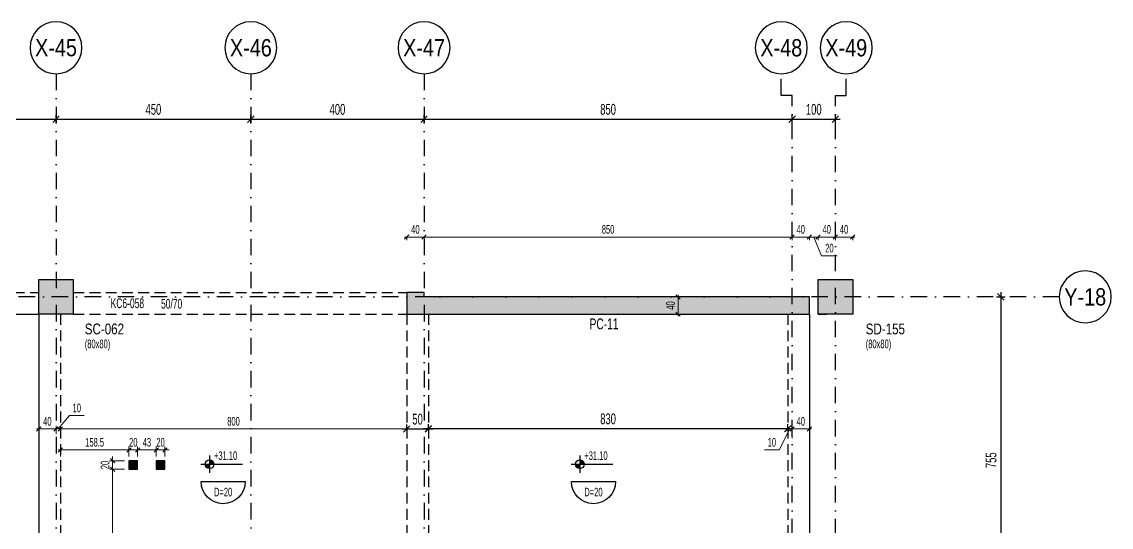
# Model space of a CAD drawing. Header units: millimetres. Extents: x -10495 to 6687, y -755 to 43288.
# Drawn here: x 4171 to 6687, y 2868 to 4036 of the extents above; entities that cross this region are included whole.
import ezdxf
from ezdxf.enums import TextEntityAlignment as Align

# ---------------------------------------------------------------- set-up
doc = ezdxf.new("R2010")
doc.units = ezdxf.units.MM
doc.header["$LTSCALE"] = 100
doc.header["$PDSIZE"] = -100
doc.linetypes.add('DASHDOT', pattern=[25.4, 12.7, -6.35, 0, -6.35])
doc.linetypes.add('HIDDEN', pattern=[0.375, 0.25, -0.125])
for name, color, linetype in [('AKS BALON_ULK', 9, 'Continuous'), ('AKS YAZI_ULK', 20, 'Continuous'), ('AKS_ULK', 8, 'DASHDOT'), ('BOSLUK SEMBOL_ULK', 118, 'Continuous'), ('KOLON-PERDE CEKIRDEK_ULK', 4, 'Continuous'), ('KOT_ULK', 7, 'Continuous'), ('OLCU DIS_ULK', 7, 'Continuous'), ('PARAPET_ULK', 248, 'Continuous'), ('TARAMA BOSLUK-TARIF SEFFAF YUZEYLER_ULK', 159, 'Continuous'), ('TARAMA SOLID_ULK', 251, 'Continuous')]:
    doc.layers.add(name, color=color, linetype=linetype)
for name, color, linetype, lineweight in [('DOSEME ISMI_ULK', 244, 'Continuous', 25), ('KIRIS BOYUT_ULK', 232, 'Continuous', 13), ('KIRIS CIZGI DUZ_ULK', 41, 'Continuous', 25), ('KIRIS CIZGI KESIK_ULK', 41, 'HIDDEN', 25), ('KIRIS ISIM_ULK', 221, 'Continuous', 13), ('KOLON BOYUT_ULK', 255, 'Continuous', 13), ('KOLON ISIM_ULK', 91, 'Continuous', 13), ('OLCU IC_ULK', 146, 'Continuous', 18), ('PERDE ISIM_ULK', 153, 'Continuous', 13), ('REV-4_ULK', 52, 'Continuous', 25)]:
    doc.layers.add(name, color=color, linetype=linetype, lineweight=lineweight)
doc.styles.add('ULK-SIMPLXTW.shx', font='ARIALN.TTF')
doc.styles.add('ulkr-simplxtw.shx', font='ulkr-simplxtw.shx', dxfattribs={"width": 0.65})
doc.dimstyles.new('1-100-DIS_ULK', dxfattribs={"dimscale": 100, "dimtxt": 0.25, "dimasz": 0.15, "dimexe": 0.1, "dimexo": 0.1, "dimgap": 0.1, "dimtad": 1, "dimdec": 0, "dimzin": 9, "dimdsep": 46, "dimtxsty": 'ulkr-simplxtw.shx', "dimblk": 'OBLIQUE', "dimcen": 0.1, "dimdle": 0.11, "dimclrd": 256, "dimclre": 256, "dimclrt": 3, "dimadec": 0, "dimazin": 0, "dimtfac": 1, "dimtdec": 0, "dimtix": 1, "dimtmove": 1, "dimatfit": 3, "dimldrblk": 'OBLIQUE', "dimfxl": 1, "dimtolj": 1, "dimtzin": 12, "dimarcsym": 0})
doc.dimstyles.new('1-100-IC_ULK', dxfattribs={"dimscale": 10, "dimtxt": 2, "dimasz": 1, "dimexe": 0.75, "dimexo": 1, "dimgap": 0.75, "dimtad": 1, "dimdec": 1, "dimzin": 9, "dimdsep": 46, "dimtxsty": 'ulkr-simplxtw.shx', "dimblk": 'OBLIQUE', "dimcen": 0.1, "dimdle": 0.5, "dimclrd": 146, "dimclre": 146, "dimclrt": 2, "dimadec": 0, "dimazin": 2, "dimtfac": 1, "dimtdec": 1, "dimtix": 1, "dimtmove": 2, "dimatfit": 3, "dimldrblk": 'OBLIQUE', "dimfxl": 1, "dimtolj": 1, "dimtzin": 0, "dimlwd": -1, "dimlwe": -1, "dimarcsym": 0})

# ---------------------------------------------------------------- blocks, each defined once
blk = doc.blocks.new('AKS SEMBOL_ULK')
at = {"layer": 'AKS BALON_ULK', "linetype": 'ByBlock'}
blk.add_circle((0, -41.2), 60, dxfattribs=at)
at = {"layer": 'AKS YAZI_ULK', "style": 'ULK-SIMPLXTW.shx'}
blk.add_attdef('1', text='', height=40, dxfattribs=at).set_placement((0, -41.2), align=Align.MIDDLE)
blk = doc.blocks.new('_Oblique')
at = {"color": 0, "linetype": 'ByBlock', "lineweight": -2}
blk.add_line((-0.5, -0.5), (0.5, 0.5), dxfattribs=at)
blk = doc.blocks.new('*D1696')
at = {"layer": 'Defpoints', "color": 0, "transparency": 16777216}
for p in [(6412, 3400), (6412, 2645), (6432, 2645)]:
    blk.add_point(p, dxfattribs=at)
at = {"layer": 'OLCU DIS_ULK', "lineweight": -2, "transparency": 16777216}
for p, q in [((6422, 3400), (6442, 3400)), ((6432, 3411), (6432, 2634)), ((6422, 2645), (6442, 2645))]:
    blk.add_line(p, q, dxfattribs=at)
at = {"layer": 'OLCU DIS_ULK', "lineweight": -2, "transparency": 16777216, "xscale": 15, "yscale": 15, "zscale": 15}
for p, rotation in [((6432, 3400), 90), ((6432, 2645), 270)]:
    blk.add_blockref('_Oblique', p, dxfattribs=dict(at, rotation=rotation))
at = {"layer": 'OLCU DIS_ULK', "color": 3, "transparency": 16777216, "insert": (6409.5, 3022.5), "char_height": 25, "attachment_point": 5, "rotation": 90, "style": 'ulkr-simplxtw.shx'}
blk.add_mtext('\\A1;755', dxfattribs=at)
blk = doc.blocks.new('*D1707')
at = {"layer": 'Defpoints', "color": 0, "transparency": 16777216}
for p in [(4250, 3810.6), (3400, 3790.6), (4250, 3790.6)]:
    blk.add_point(p, dxfattribs=at)
at = {"layer": 'OLCU DIS_ULK', "lineweight": -2, "transparency": 16777216}
for p, q in [((3389, 3810.6), (4261, 3810.6)), ((3400, 3800.6), (3400, 3820.6)), ((4250, 3800.6), (4250, 3820.6))]:
    blk.add_line(p, q, dxfattribs=at)
at = {"layer": 'OLCU DIS_ULK', "lineweight": -2, "transparency": 16777216, "xscale": 15, "yscale": 15, "zscale": 15, "rotation": 180}
blk.add_blockref('_Oblique', (3400, 3810.6), dxfattribs=at)
at = {"layer": 'OLCU DIS_ULK', "lineweight": -2, "transparency": 16777216, "xscale": 15, "yscale": 15, "zscale": 15}
blk.add_blockref('_Oblique', (4250, 3810.6), dxfattribs=at)
at = {"layer": 'OLCU DIS_ULK', "color": 3, "transparency": 16777216, "insert": (3825, 3833.1), "char_height": 25, "attachment_point": 5, "style": 'ulkr-simplxtw.shx'}
blk.add_mtext('\\A1;850', dxfattribs=at)
blk = doc.blocks.new('*D1708')
at = {"layer": 'Defpoints', "color": 0, "transparency": 16777216}
for p in [(4700, 3810.6), (4250, 3790.6), (4700, 3790.6)]:
    blk.add_point(p, dxfattribs=at)
at = {"layer": 'OLCU DIS_ULK', "lineweight": -2, "transparency": 16777216}
for p, q in [((4239, 3810.6), (4711, 3810.6)), ((4250, 3800.6), (4250, 3820.6)), ((4700, 3800.6), (4700, 3820.6))]:
    blk.add_line(p, q, dxfattribs=at)
at = {"layer": 'OLCU DIS_ULK', "lineweight": -2, "transparency": 16777216, "xscale": 15, "yscale": 15, "zscale": 15, "rotation": 180}
blk.add_blockref('_Oblique', (4250, 3810.6), dxfattribs=at)
at = {"layer": 'OLCU DIS_ULK', "lineweight": -2, "transparency": 16777216, "xscale": 15, "yscale": 15, "zscale": 15}
blk.add_blockref('_Oblique', (4700, 3810.6), dxfattribs=at)
at = {"layer": 'OLCU DIS_ULK', "color": 3, "transparency": 16777216, "insert": (4475, 3833.1), "char_height": 25, "attachment_point": 5, "style": 'ulkr-simplxtw.shx'}
blk.add_mtext('\\A1;450', dxfattribs=at)
blk = doc.blocks.new('*D1709')
at = {"layer": 'Defpoints', "color": 0, "transparency": 16777216}
for p in [(5100, 3810.6), (4700, 3790.6), (5100, 3790.6)]:
    blk.add_point(p, dxfattribs=at)
at = {"layer": 'OLCU DIS_ULK', "lineweight": -2, "transparency": 16777216}
for p, q in [((4689, 3810.6), (5111, 3810.6)), ((4700, 3800.6), (4700, 3820.6)), ((5100, 3800.6), (5100, 3820.6))]:
    blk.add_line(p, q, dxfattribs=at)
at = {"layer": 'OLCU DIS_ULK', "lineweight": -2, "transparency": 16777216, "xscale": 15, "yscale": 15, "zscale": 15, "rotation": 180}
blk.add_blockref('_Oblique', (4700, 3810.6), dxfattribs=at)
at = {"layer": 'OLCU DIS_ULK', "lineweight": -2, "transparency": 16777216, "xscale": 15, "yscale": 15, "zscale": 15}
blk.add_blockref('_Oblique', (5100, 3810.6), dxfattribs=at)
at = {"layer": 'OLCU DIS_ULK', "color": 3, "transparency": 16777216, "insert": (4900, 3833.1), "char_height": 25, "attachment_point": 5, "style": 'ulkr-simplxtw.shx'}
blk.add_mtext('\\A1;400', dxfattribs=at)
blk = doc.blocks.new('*D1710')
at = {"layer": 'Defpoints', "color": 0, "transparency": 16777216}
for p in [(5950, 3810.6), (5100, 3790.6), (5950, 3790.6)]:
    blk.add_point(p, dxfattribs=at)
at = {"layer": 'OLCU DIS_ULK', "lineweight": -2, "transparency": 16777216}
for p, q in [((5089, 3810.6), (5961, 3810.6)), ((5100, 3800.6), (5100, 3820.6)), ((5950, 3800.6), (5950, 3820.6))]:
    blk.add_line(p, q, dxfattribs=at)
at = {"layer": 'OLCU DIS_ULK', "lineweight": -2, "transparency": 16777216, "xscale": 15, "yscale": 15, "zscale": 15, "rotation": 180}
blk.add_blockref('_Oblique', (5100, 3810.6), dxfattribs=at)
at = {"layer": 'OLCU DIS_ULK', "lineweight": -2, "transparency": 16777216, "xscale": 15, "yscale": 15, "zscale": 15}
blk.add_blockref('_Oblique', (5950, 3810.6), dxfattribs=at)
at = {"layer": 'OLCU DIS_ULK', "color": 3, "transparency": 16777216, "insert": (5525, 3833.1), "char_height": 25, "attachment_point": 5, "style": 'ulkr-simplxtw.shx'}
blk.add_mtext('\\A1;850', dxfattribs=at)
blk = doc.blocks.new('*D1711')
at = {"layer": 'Defpoints', "color": 0, "transparency": 16777216}
for p in [(6050, 3810.6), (5950, 3790.6), (6050, 3790.6)]:
    blk.add_point(p, dxfattribs=at)
at = {"layer": 'OLCU DIS_ULK', "lineweight": -2, "transparency": 16777216}
for p, q in [((5939, 3810.6), (6061, 3810.6)), ((5950, 3800.6), (5950, 3820.6)), ((6050, 3800.6), (6050, 3820.6))]:
    blk.add_line(p, q, dxfattribs=at)
at = {"layer": 'OLCU DIS_ULK', "lineweight": -2, "transparency": 16777216, "xscale": 15, "yscale": 15, "zscale": 15, "rotation": 180}
blk.add_blockref('_Oblique', (5950, 3810.6), dxfattribs=at)
at = {"layer": 'OLCU DIS_ULK', "lineweight": -2, "transparency": 16777216, "xscale": 15, "yscale": 15, "zscale": 15}
blk.add_blockref('_Oblique', (6050, 3810.6), dxfattribs=at)
at = {"layer": 'OLCU DIS_ULK', "color": 3, "transparency": 16777216, "insert": (6000, 3833.1), "char_height": 25, "attachment_point": 5, "style": 'ulkr-simplxtw.shx'}
blk.add_mtext('\\A1;100', dxfattribs=at)
blk = doc.blocks.new('*U17')
at = {"layer": 'KOT_ULK'}
h = blk.add_hatch(color=251, dxfattribs=at)
h.dxf.hatch_style = 1
h.paths.add_polyline_path([(0, 0), (-10, 0, 0.414214), (0, -10)])
h = blk.add_hatch(color=251, dxfattribs=at)
h.dxf.hatch_style = 1
h.paths.add_polyline_path([(10, 0, 0.414214), (0, 10), (0, 0)])
at = {"layer": 'KOT_ULK', "color": 12}
for p, q in [((-20, 0), (75.6, 0)), ((0, 20), (0, -20))]:
    blk.add_line(p, q, dxfattribs=at)
blk.add_circle((0, 0), 10, dxfattribs=at)
at = {"layer": 'KOT_ULK', "style": 'ulkr-simplxtw.shx', "width": 0.6}
for tag, p in [('6', (10, 145)), ('5', (10, 118)), ('4', (10, 91)), ('3', (10, 64)), ('2', (10, 37)), ('1', (10, 10))]:
    blk.add_attdef(tag, p, '', height=20, dxfattribs=at)
at = {"layer": 'KOT_ULK', "color": 242, "style": 'ulkr-simplxtw.shx', "width": 0.65}
blk.add_attdef('NOT', text='', height=20, dxfattribs=at).set_placement((14.8, -10), align=Align.TOP_LEFT)
blk = doc.blocks.new('Döşeme kalınğı_ULK')
at = {"layer": 'DOSEME ISMI_ULK', "color": 12}
blk.add_lwpolyline([(51, 0, -1), (-51, 0)], format="xyb", close=True, dxfattribs=at)
at = {"layer": 'DOSEME ISMI_ULK', "style": 'ulkr-simplxtw.shx', "width": 0.6}
blk.add_attdef('1', text='', height=20, dxfattribs=at).set_placement((0, -14.2), align=Align.TOP_CENTER)
blk = doc.blocks.new('*U26')
at = {"layer": 'KOLON BOYUT_ULK', "style": 'ulkr-simplxtw.shx', "width": 0.65}
blk.add_attdef('2', text='', height=20, dxfattribs=at).set_placement((0, -37), align=Align.TOP_LEFT)
at = {"layer": 'KOLON ISIM_ULK', "style": 'ulkr-simplxtw.shx', "width": 0.8}
blk.add_attdef('1', text='', height=25, dxfattribs=at).set_placement((0, 0), align=Align.TOP_LEFT)
blk = doc.blocks.new('*D1471')
at = {"layer": 'Defpoints', "color": 0, "transparency": 16777216}
for p in [(5060, 3563.3), (5100, 3563.3), (5100, 3538.3)]:
    blk.add_point(p, dxfattribs=at)
at = {"layer": 'OLCU IC_ULK', "color": 146, "transparency": 16777216}
blk.add_line((5055, 3538.3), (5105, 3538.3), dxfattribs=at)
at = {"layer": 'OLCU IC_ULK', "color": 146, "linetype": 'Continuous', "transparency": 16777216}
for p, q in [((5060, 3538.3), (5060, 3530.8)), ((5100, 3538.3), (5100, 3530.8))]:
    blk.add_line(p, q, dxfattribs=at)
at = {"layer": 'OLCU IC_ULK', "color": 146, "transparency": 16777216, "xscale": 10, "yscale": 10, "zscale": 10, "rotation": 180}
blk.add_blockref('_Oblique', (5060, 3538.3), dxfattribs=at)
at = {"layer": 'OLCU IC_ULK', "color": 146, "transparency": 16777216, "xscale": 10, "yscale": 10, "zscale": 10}
blk.add_blockref('_Oblique', (5100, 3538.3), dxfattribs=at)
at = {"layer": 'OLCU IC_ULK', "color": 2, "transparency": 16777216, "insert": (5080, 3555.8), "char_height": 20, "attachment_point": 5, "style": 'ulkr-simplxtw.shx'}
blk.add_mtext('\\A1;40', dxfattribs=at)
blk = doc.blocks.new('*D1472')
at = {"layer": 'Defpoints', "color": 0, "transparency": 16777216}
for p in [(5100, 3563.3), (5950, 3563.3), (5950, 3538.3)]:
    blk.add_point(p, dxfattribs=at)
at = {"layer": 'OLCU IC_ULK', "color": 146, "transparency": 16777216}
blk.add_line((5095, 3538.3), (5955, 3538.3), dxfattribs=at)
at = {"layer": 'OLCU IC_ULK', "color": 146, "linetype": 'Continuous', "transparency": 16777216}
for p, q in [((5100, 3538.3), (5100, 3530.8)), ((5950, 3538.3), (5950, 3530.8))]:
    blk.add_line(p, q, dxfattribs=at)
at = {"layer": 'OLCU IC_ULK', "color": 146, "transparency": 16777216, "xscale": 10, "yscale": 10, "zscale": 10, "rotation": 180}
blk.add_blockref('_Oblique', (5100, 3538.3), dxfattribs=at)
at = {"layer": 'OLCU IC_ULK', "color": 146, "transparency": 16777216, "xscale": 10, "yscale": 10, "zscale": 10}
blk.add_blockref('_Oblique', (5950, 3538.3), dxfattribs=at)
at = {"layer": 'OLCU IC_ULK', "color": 2, "transparency": 16777216, "insert": (5525, 3555.8), "char_height": 20, "attachment_point": 5, "style": 'ulkr-simplxtw.shx'}
blk.add_mtext('\\A1;850', dxfattribs=at)
blk = doc.blocks.new('*D1473')
at = {"layer": 'Defpoints', "color": 0, "transparency": 16777216}
for p in [(5950, 3563.3), (5990, 3560), (5990, 3538.3)]:
    blk.add_point(p, dxfattribs=at)
at = {"layer": 'OLCU IC_ULK', "color": 146, "transparency": 16777216}
blk.add_line((5945, 3538.3), (5995, 3538.3), dxfattribs=at)
at = {"layer": 'OLCU IC_ULK', "color": 146, "linetype": 'Continuous', "transparency": 16777216}
for p, q in [((5950, 3538.3), (5950, 3530.8)), ((5990, 3538.3), (5990, 3530.8))]:
    blk.add_line(p, q, dxfattribs=at)
at = {"layer": 'OLCU IC_ULK', "color": 146, "transparency": 16777216, "xscale": 10, "yscale": 10, "zscale": 10, "rotation": 180}
blk.add_blockref('_Oblique', (5950, 3538.3), dxfattribs=at)
at = {"layer": 'OLCU IC_ULK', "color": 146, "transparency": 16777216, "xscale": 10, "yscale": 10, "zscale": 10}
blk.add_blockref('_Oblique', (5990, 3538.3), dxfattribs=at)
at = {"layer": 'OLCU IC_ULK', "color": 2, "transparency": 16777216, "insert": (5970, 3555.8), "char_height": 20, "attachment_point": 5, "style": 'ulkr-simplxtw.shx'}
blk.add_mtext('\\A1;40', dxfattribs=at)
blk = doc.blocks.new('*D1474')
at = {"layer": 'Defpoints', "color": 0, "transparency": 16777216}
for p in [(5990, 3560), (6010, 3563.3), (6010, 3538.3)]:
    blk.add_point(p, dxfattribs=at)
at = {"layer": 'OLCU IC_ULK', "color": 146, "transparency": 16777216}
for p, q in [((5985, 3538.3), (6015, 3538.3)), ((6000, 3538.3), (6018.2, 3494.9)), ((6018.2, 3494.9), (6054.3, 3494.9))]:
    blk.add_line(p, q, dxfattribs=at)
at = {"layer": 'OLCU IC_ULK', "color": 146, "linetype": 'Continuous', "transparency": 16777216}
for p, q in [((5990, 3538.3), (5990, 3530.8)), ((6010, 3538.3), (6010, 3530.8))]:
    blk.add_line(p, q, dxfattribs=at)
at = {"layer": 'OLCU IC_ULK', "color": 146, "transparency": 16777216, "xscale": 10, "yscale": 10, "zscale": 10, "rotation": 180}
blk.add_blockref('_Oblique', (5990, 3538.3), dxfattribs=at)
at = {"layer": 'OLCU IC_ULK', "color": 146, "transparency": 16777216, "xscale": 10, "yscale": 10, "zscale": 10}
blk.add_blockref('_Oblique', (6010, 3538.3), dxfattribs=at)
at = {"layer": 'OLCU IC_ULK', "color": 2, "transparency": 16777216, "insert": (6036.2, 3512.4), "char_height": 20, "attachment_point": 5, "style": 'ulkr-simplxtw.shx'}
blk.add_mtext('\\A1;20', dxfattribs=at)
blk = doc.blocks.new('*D1475')
at = {"layer": 'Defpoints', "color": 0, "transparency": 16777216}
for p in [(6010, 3563.3), (6050, 3563.3), (6050, 3538.3)]:
    blk.add_point(p, dxfattribs=at)
at = {"layer": 'OLCU IC_ULK', "color": 146, "transparency": 16777216}
blk.add_line((6005, 3538.3), (6055, 3538.3), dxfattribs=at)
at = {"layer": 'OLCU IC_ULK', "color": 146, "linetype": 'Continuous', "transparency": 16777216}
for p, q in [((6010, 3538.3), (6010, 3530.8)), ((6050, 3538.3), (6050, 3530.8))]:
    blk.add_line(p, q, dxfattribs=at)
at = {"layer": 'OLCU IC_ULK', "color": 146, "transparency": 16777216, "xscale": 10, "yscale": 10, "zscale": 10, "rotation": 180}
blk.add_blockref('_Oblique', (6010, 3538.3), dxfattribs=at)
at = {"layer": 'OLCU IC_ULK', "color": 146, "transparency": 16777216, "xscale": 10, "yscale": 10, "zscale": 10}
blk.add_blockref('_Oblique', (6050, 3538.3), dxfattribs=at)
at = {"layer": 'OLCU IC_ULK', "color": 2, "transparency": 16777216, "insert": (6030, 3555.8), "char_height": 20, "attachment_point": 5, "style": 'ulkr-simplxtw.shx'}
blk.add_mtext('\\A1;40', dxfattribs=at)
blk = doc.blocks.new('*D1476')
at = {"layer": 'Defpoints', "color": 0, "transparency": 16777216}
for p in [(6050, 3563.3), (6090, 3563.3), (6090, 3538.3)]:
    blk.add_point(p, dxfattribs=at)
at = {"layer": 'OLCU IC_ULK', "color": 146, "transparency": 16777216}
blk.add_line((6045, 3538.3), (6095, 3538.3), dxfattribs=at)
at = {"layer": 'OLCU IC_ULK', "color": 146, "linetype": 'Continuous', "transparency": 16777216}
for p, q in [((6050, 3538.3), (6050, 3530.8)), ((6090, 3538.3), (6090, 3530.8))]:
    blk.add_line(p, q, dxfattribs=at)
at = {"layer": 'OLCU IC_ULK', "color": 146, "transparency": 16777216, "xscale": 10, "yscale": 10, "zscale": 10, "rotation": 180}
blk.add_blockref('_Oblique', (6050, 3538.3), dxfattribs=at)
at = {"layer": 'OLCU IC_ULK', "color": 146, "transparency": 16777216, "xscale": 10, "yscale": 10, "zscale": 10}
blk.add_blockref('_Oblique', (6090, 3538.3), dxfattribs=at)
at = {"layer": 'OLCU IC_ULK', "color": 2, "transparency": 16777216, "insert": (6070, 3555.8), "char_height": 20, "attachment_point": 5, "style": 'ulkr-simplxtw.shx'}
blk.add_mtext('\\A1;40', dxfattribs=at)
blk = doc.blocks.new('*D1490')
at = {"layer": 'Defpoints', "color": 0, "transparency": 16777216}
for p in [(5661.8, 3400), (5686.8, 3400), (5661.8, 3360)]:
    blk.add_point(p, dxfattribs=at)
at = {"layer": 'OLCU IC_ULK', "color": 146, "transparency": 16777216}
blk.add_line((5686.8, 3355), (5686.8, 3405), dxfattribs=at)
at = {"layer": 'OLCU IC_ULK', "color": 146, "linetype": 'Continuous', "transparency": 16777216}
for p, q in [((5686.8, 3400), (5694.3, 3400)), ((5686.8, 3360), (5694.3, 3360))]:
    blk.add_line(p, q, dxfattribs=at)
at = {"layer": 'OLCU IC_ULK', "color": 146, "transparency": 16777216, "xscale": 10, "yscale": 10, "zscale": 10}
for p, rotation in [((5686.8, 3400), 90), ((5686.8, 3360), 270)]:
    blk.add_blockref('_Oblique', p, dxfattribs=dict(at, rotation=rotation))
at = {"layer": 'OLCU IC_ULK', "color": 2, "transparency": 16777216, "insert": (5669.3, 3380), "char_height": 20, "attachment_point": 5, "rotation": 90, "style": 'ulkr-simplxtw.shx'}
blk.add_mtext('\\A1;40', dxfattribs=at)
blk = doc.blocks.new('*D1572')
at = {"layer": 'Defpoints', "color": 0, "transparency": 16777216}
for p in [(5950, 3094.8), (5940, 3063.5), (5950, 3063.5)]:
    blk.add_point(p, dxfattribs=at)
at = {"layer": 'OLCU IC_ULK', "color": 146, "transparency": 16777216}
for p, q in [((5945, 3094.8), (5920, 3046.2)), ((5940, 3094.8), (5930, 3094.8)), ((5940, 3094.8), (5950, 3094.8)), ((5940, 3094.8), (5950, 3094.8)), ((5950, 3094.8), (5960, 3094.8)), ((5920, 3046.2), (5886.4, 3046.2))]:
    blk.add_line(p, q, dxfattribs=at)
at = {"layer": 'OLCU IC_ULK', "color": 146, "linetype": 'Continuous', "transparency": 16777216}
for p, q in [((5940, 3073.5), (5940, 3102.3)), ((5950, 3073.5), (5950, 3102.3))]:
    blk.add_line(p, q, dxfattribs=at)
at = {"layer": 'OLCU IC_ULK', "color": 146, "transparency": 16777216, "xscale": 10, "yscale": 10, "zscale": 10}
blk.add_blockref('_Oblique', (5940, 3094.8), dxfattribs=at)
at = {"layer": 'OLCU IC_ULK', "color": 146, "transparency": 16777216, "xscale": 10, "yscale": 10, "zscale": 10, "rotation": 180}
blk.add_blockref('_Oblique', (5950, 3094.8), dxfattribs=at)
at = {"layer": 'OLCU IC_ULK', "color": 2, "transparency": 16777216, "insert": (5903.2, 3063.7), "char_height": 20, "attachment_point": 5, "style": 'ulkr-simplxtw.shx'}
blk.add_mtext('\\A1;10', dxfattribs=at)
blk = doc.blocks.new('*D1632')
at = {"layer": 'Defpoints', "color": 0, "transparency": 16777216}
for p in [(4210, 3094.8), (4210, 3073.5), (4250, 3073.5)]:
    blk.add_point(p, dxfattribs=at)
at = {"layer": 'OLCU IC_ULK', "color": 146, "transparency": 16777216}
blk.add_line((4255, 3094.8), (4205, 3094.8), dxfattribs=at)
at = {"layer": 'OLCU IC_ULK', "color": 146, "linetype": 'Continuous', "transparency": 16777216}
for p, q in [((4210, 3083.5), (4210, 3102.3)), ((4250, 3083.5), (4250, 3102.3))]:
    blk.add_line(p, q, dxfattribs=at)
at = {"layer": 'OLCU IC_ULK', "color": 146, "transparency": 16777216, "xscale": 10, "yscale": 10, "zscale": 10, "rotation": 180}
blk.add_blockref('_Oblique', (4210, 3094.8), dxfattribs=at)
at = {"layer": 'OLCU IC_ULK', "color": 146, "transparency": 16777216, "xscale": 10, "yscale": 10, "zscale": 10}
blk.add_blockref('_Oblique', (4250, 3094.8), dxfattribs=at)
at = {"layer": 'OLCU IC_ULK', "color": 2, "transparency": 16777216, "insert": (4230, 3112.3), "char_height": 20, "attachment_point": 5, "style": 'ulkr-simplxtw.shx'}
blk.add_mtext('\\A1;40', dxfattribs=at)
blk = doc.blocks.new('*D1633')
at = {"layer": 'Defpoints', "color": 0, "transparency": 16777216}
for p in [(4260, 3094.8), (4250, 3073.5), (4260, 3073.5)]:
    blk.add_point(p, dxfattribs=at)
at = {"layer": 'OLCU IC_ULK', "color": 146, "transparency": 16777216}
for p, q in [((4255, 3094.8), (4281.2, 3125.7)), ((4281.2, 3125.7), (4314.8, 3125.7)), ((4250, 3094.8), (4240, 3094.8)), ((4250, 3094.8), (4260, 3094.8)), ((4250, 3094.8), (4260, 3094.8)), ((4260, 3094.8), (4270, 3094.8))]:
    blk.add_line(p, q, dxfattribs=at)
at = {"layer": 'OLCU IC_ULK', "color": 146, "linetype": 'Continuous', "transparency": 16777216}
for p, q in [((4250, 3083.5), (4250, 3102.3)), ((4260, 3083.5), (4260, 3102.3))]:
    blk.add_line(p, q, dxfattribs=at)
at = {"layer": 'OLCU IC_ULK', "color": 146, "transparency": 16777216, "xscale": 10, "yscale": 10, "zscale": 10}
blk.add_blockref('_Oblique', (4250, 3094.8), dxfattribs=at)
at = {"layer": 'OLCU IC_ULK', "color": 146, "transparency": 16777216, "xscale": 10, "yscale": 10, "zscale": 10, "rotation": 180}
blk.add_blockref('_Oblique', (4260, 3094.8), dxfattribs=at)
at = {"layer": 'OLCU IC_ULK', "color": 2, "transparency": 16777216, "insert": (4298, 3143.2), "char_height": 20, "attachment_point": 5, "style": 'ulkr-simplxtw.shx'}
blk.add_mtext('\\A1;10', dxfattribs=at)
blk = doc.blocks.new('*D1634')
at = {"layer": 'Defpoints', "color": 0, "transparency": 16777216}
for p in [(5060, 3094.8), (4260, 3073.5), (5060, 3073.5)]:
    blk.add_point(p, dxfattribs=at)
at = {"layer": 'OLCU IC_ULK', "color": 146, "transparency": 16777216}
blk.add_line((4255, 3094.8), (5065, 3094.8), dxfattribs=at)
at = {"layer": 'OLCU IC_ULK', "color": 146, "linetype": 'Continuous', "transparency": 16777216}
for p, q in [((4260, 3083.5), (4260, 3102.3)), ((5060, 3083.5), (5060, 3102.3))]:
    blk.add_line(p, q, dxfattribs=at)
at = {"layer": 'OLCU IC_ULK', "color": 146, "transparency": 16777216, "xscale": 10, "yscale": 10, "zscale": 10, "rotation": 180}
blk.add_blockref('_Oblique', (4260, 3094.8), dxfattribs=at)
at = {"layer": 'OLCU IC_ULK', "color": 146, "transparency": 16777216, "xscale": 10, "yscale": 10, "zscale": 10}
blk.add_blockref('_Oblique', (5060, 3094.8), dxfattribs=at)
at = {"layer": 'OLCU IC_ULK', "color": 2, "transparency": 16777216, "insert": (4660, 3112.3), "char_height": 20, "attachment_point": 5, "style": 'ulkr-simplxtw.shx'}
blk.add_mtext('\\A1;800', dxfattribs=at)
blk = doc.blocks.new('*D1635')
at = {"layer": 'Defpoints', "color": 0, "transparency": 16777216}
for p in [(5990, 3094.8), (5950, 3066.9), (5990, 3066.9)]:
    blk.add_point(p, dxfattribs=at)
at = {"layer": 'OLCU IC_ULK', "color": 146, "transparency": 16777216}
blk.add_line((5945, 3094.8), (5995, 3094.8), dxfattribs=at)
at = {"layer": 'OLCU IC_ULK', "color": 146, "linetype": 'Continuous', "transparency": 16777216}
for p, q in [((5950, 3076.9), (5950, 3102.3)), ((5990, 3076.9), (5990, 3102.3))]:
    blk.add_line(p, q, dxfattribs=at)
at = {"layer": 'OLCU IC_ULK', "color": 146, "transparency": 16777216, "xscale": 10, "yscale": 10, "zscale": 10, "rotation": 180}
blk.add_blockref('_Oblique', (5950, 3094.8), dxfattribs=at)
at = {"layer": 'OLCU IC_ULK', "color": 146, "transparency": 16777216, "xscale": 10, "yscale": 10, "zscale": 10}
blk.add_blockref('_Oblique', (5990, 3094.8), dxfattribs=at)
at = {"layer": 'OLCU IC_ULK', "color": 2, "transparency": 16777216, "insert": (5970, 3112.3), "char_height": 20, "attachment_point": 5, "style": 'ulkr-simplxtw.shx'}
blk.add_mtext('\\A1;40', dxfattribs=at)
blk = doc.blocks.new('*D1614')
at = {"layer": 'Defpoints', "color": 0, "transparency": 16777216}
for p in [(4481.5, 3046.4), (4481.5, 3021.5), (4501.5, 3021.5)]:
    blk.add_point(p, dxfattribs=at)
at = {"layer": 'OLCU IC_ULK', "color": 146, "transparency": 16777216}
for p, q in [((4481.5, 3046.4), (4471.5, 3046.4)), ((4501.5, 3046.4), (4481.5, 3046.4)), ((4501.5, 3046.4), (4511.5, 3046.4))]:
    blk.add_line(p, q, dxfattribs=at)
at = {"layer": 'OLCU IC_ULK', "color": 146, "linetype": 'Continuous', "transparency": 16777216}
for p, q in [((4481.5, 3031.5), (4481.5, 3053.9)), ((4501.5, 3031.5), (4501.5, 3053.9))]:
    blk.add_line(p, q, dxfattribs=at)
at = {"layer": 'OLCU IC_ULK', "color": 146, "transparency": 16777216, "xscale": 10, "yscale": 10, "zscale": 10}
blk.add_blockref('_Oblique', (4481.5, 3046.4), dxfattribs=at)
at = {"layer": 'OLCU IC_ULK', "color": 146, "transparency": 16777216, "xscale": 10, "yscale": 10, "zscale": 10, "rotation": 180}
blk.add_blockref('_Oblique', (4501.5, 3046.4), dxfattribs=at)
at = {"layer": 'OLCU IC_ULK', "color": 2, "transparency": 16777216, "insert": (4491.5, 3063.9), "char_height": 20, "attachment_point": 5, "style": 'ulkr-simplxtw.shx'}
blk.add_mtext('\\A1;20', dxfattribs=at)
blk = doc.blocks.new('*D1615')
at = {"layer": 'Defpoints', "color": 0, "transparency": 16777216}
for p in [(4438.5, 3046.4), (4438.5, 3021.5), (4481.5, 3021.5)]:
    blk.add_point(p, dxfattribs=at)
at = {"layer": 'OLCU IC_ULK', "color": 146, "transparency": 16777216}
blk.add_line((4486.5, 3046.4), (4433.5, 3046.4), dxfattribs=at)
at = {"layer": 'OLCU IC_ULK', "color": 146, "linetype": 'Continuous', "transparency": 16777216}
for p, q in [((4438.5, 3031.5), (4438.5, 3053.9)), ((4481.5, 3031.5), (4481.5, 3053.9))]:
    blk.add_line(p, q, dxfattribs=at)
at = {"layer": 'OLCU IC_ULK', "color": 146, "transparency": 16777216, "xscale": 10, "yscale": 10, "zscale": 10, "rotation": 180}
blk.add_blockref('_Oblique', (4438.5, 3046.4), dxfattribs=at)
at = {"layer": 'OLCU IC_ULK', "color": 146, "transparency": 16777216, "xscale": 10, "yscale": 10, "zscale": 10}
blk.add_blockref('_Oblique', (4481.5, 3046.4), dxfattribs=at)
at = {"layer": 'OLCU IC_ULK', "color": 2, "transparency": 16777216, "insert": (4460, 3063.9), "char_height": 20, "attachment_point": 5, "style": 'ulkr-simplxtw.shx'}
blk.add_mtext('\\A1;43', dxfattribs=at)
blk = doc.blocks.new('*D1616')
at = {"layer": 'Defpoints', "color": 0, "transparency": 16777216}
for p in [(4438.5, 3046.4), (4418.5, 3021.5), (4438.5, 3021.5)]:
    blk.add_point(p, dxfattribs=at)
at = {"layer": 'OLCU IC_ULK', "color": 146, "transparency": 16777216}
for p, q in [((4418.5, 3046.4), (4408.5, 3046.4)), ((4418.5, 3046.4), (4438.5, 3046.4)), ((4438.5, 3046.4), (4448.5, 3046.4))]:
    blk.add_line(p, q, dxfattribs=at)
at = {"layer": 'OLCU IC_ULK', "color": 146, "linetype": 'Continuous', "transparency": 16777216}
for p, q in [((4418.5, 3031.5), (4418.5, 3053.9)), ((4438.5, 3031.5), (4438.5, 3053.9))]:
    blk.add_line(p, q, dxfattribs=at)
at = {"layer": 'OLCU IC_ULK', "color": 146, "transparency": 16777216, "xscale": 10, "yscale": 10, "zscale": 10}
blk.add_blockref('_Oblique', (4418.5, 3046.4), dxfattribs=at)
at = {"layer": 'OLCU IC_ULK', "color": 146, "transparency": 16777216, "xscale": 10, "yscale": 10, "zscale": 10, "rotation": 180}
blk.add_blockref('_Oblique', (4438.5, 3046.4), dxfattribs=at)
at = {"layer": 'OLCU IC_ULK', "color": 2, "transparency": 16777216, "insert": (4428.5, 3063.9), "char_height": 20, "attachment_point": 5, "style": 'ulkr-simplxtw.shx'}
blk.add_mtext('\\A1;20', dxfattribs=at)
blk = doc.blocks.new('*D1617')
at = {"layer": 'Defpoints', "color": 0, "transparency": 16777216}
for p in [(4380.8, 3021.5), (4418.5, 3021.5), (4418.5, 3001.5)]:
    blk.add_point(p, dxfattribs=at)
at = {"layer": 'OLCU IC_ULK', "color": 146, "linetype": 'Continuous', "transparency": 16777216}
for p, q in [((4408.5, 3021.5), (4373.3, 3021.5)), ((4408.5, 3001.5), (4373.3, 3001.5))]:
    blk.add_line(p, q, dxfattribs=at)
at = {"layer": 'OLCU IC_ULK', "color": 146, "transparency": 16777216}
for p, q in [((4380.8, 3021.5), (4380.8, 3031.5)), ((4380.8, 3001.5), (4380.8, 3021.5)), ((4380.8, 3001.5), (4380.8, 2991.5))]:
    blk.add_line(p, q, dxfattribs=at)
at = {"layer": 'OLCU IC_ULK', "color": 146, "transparency": 16777216, "xscale": 10, "yscale": 10, "zscale": 10}
for p, rotation in [((4380.8, 3021.5), 270), ((4380.8, 3001.5), 90)]:
    blk.add_blockref('_Oblique', p, dxfattribs=dict(at, rotation=rotation))
at = {"layer": 'OLCU IC_ULK', "color": 2, "transparency": 16777216, "insert": (4363.3, 3011.5), "char_height": 20, "attachment_point": 5, "rotation": 90, "style": 'ulkr-simplxtw.shx'}
blk.add_mtext('\\A1;20', dxfattribs=at)
blk = doc.blocks.new('*D1618')
at = {"layer": 'Defpoints', "color": 0, "transparency": 16777216}
for p in [(4418.5, 3001.5), (4380.8, 2590), (4412.2, 2590)]:
    blk.add_point(p, dxfattribs=at)
at = {"layer": 'OLCU IC_ULK', "color": 146, "linetype": 'Continuous', "transparency": 16777216}
for p, q in [((4408.5, 3001.5), (4373.3, 3001.5)), ((4402.2, 2590), (4373.3, 2590))]:
    blk.add_line(p, q, dxfattribs=at)
at = {"layer": 'OLCU IC_ULK', "color": 146, "transparency": 16777216}
blk.add_line((4380.8, 3006.5), (4380.8, 2585), dxfattribs=at)
at = {"layer": 'OLCU IC_ULK', "color": 146, "transparency": 16777216, "xscale": 10, "yscale": 10, "zscale": 10}
for p, rotation in [((4380.8, 3001.5), 90), ((4380.8, 2590), 270)]:
    blk.add_blockref('_Oblique', p, dxfattribs=dict(at, rotation=rotation))
at = {"layer": 'OLCU IC_ULK', "color": 2, "transparency": 16777216, "insert": (4363.3, 2795.8), "char_height": 20, "attachment_point": 5, "rotation": 90, "style": 'ulkr-simplxtw.shx'}
blk.add_mtext('\\A1;411.5', dxfattribs=at)
blk = doc.blocks.new('*D1619')
at = {"layer": 'Defpoints', "color": 0, "transparency": 16777216}
for p in [(4260, 3046.4), (4260, 3021.5), (4418.5, 3021.5)]:
    blk.add_point(p, dxfattribs=at)
at = {"layer": 'OLCU IC_ULK', "color": 146, "transparency": 16777216}
blk.add_line((4423.5, 3046.4), (4255, 3046.4), dxfattribs=at)
at = {"layer": 'OLCU IC_ULK', "color": 146, "linetype": 'Continuous', "transparency": 16777216}
for p, q in [((4260, 3031.5), (4260, 3053.9)), ((4418.5, 3031.5), (4418.5, 3053.9))]:
    blk.add_line(p, q, dxfattribs=at)
at = {"layer": 'OLCU IC_ULK', "color": 146, "transparency": 16777216, "xscale": 10, "yscale": 10, "zscale": 10, "rotation": 180}
blk.add_blockref('_Oblique', (4260, 3046.4), dxfattribs=at)
at = {"layer": 'OLCU IC_ULK', "color": 146, "transparency": 16777216, "xscale": 10, "yscale": 10, "zscale": 10}
blk.add_blockref('_Oblique', (4418.5, 3046.4), dxfattribs=at)
at = {"layer": 'OLCU IC_ULK', "color": 2, "transparency": 16777216, "insert": (4339.2, 3063.9), "char_height": 20, "attachment_point": 5, "style": 'ulkr-simplxtw.shx'}
blk.add_mtext('\\A1;158.5', dxfattribs=at)
blk = doc.blocks.new('Kiriş_Sembol_ULK')
at = {"layer": 'KIRIS BOYUT_ULK', "style": 'ulkr-simplxtw.shx', "width": 0.65}
blk.add_attdef('B', text='', height=25, dxfattribs=at).set_placement((21, 0.4), align=Align.MIDDLE_LEFT)
at = {"layer": 'KIRIS ISIM_ULK', "style": 'ulkr-simplxtw.shx', "width": 0.65}
blk.add_attdef('K', text='', height=25, dxfattribs=at).set_placement((-18.2, 12.9), align=Align.TOP_RIGHT)
blk = doc.blocks.new('*D1730')
at = {"layer": 'Defpoints', "color": 0, "transparency": 16777216}
for p in [(5060, 3094.8), (5110, 3094.8), (5110, 3094.8)]:
    blk.add_point(p, dxfattribs=at)
at = {"layer": 'REV-4_ULK', "lineweight": -2, "transparency": 16777216}
for p, q in [((5049, 3094.8), (5121, 3094.8)), ((5060, 3094.8), (5060, 3104.8)), ((5110, 3094.8), (5110, 3104.8))]:
    blk.add_line(p, q, dxfattribs=at)
at = {"layer": 'REV-4_ULK', "lineweight": -2, "transparency": 16777216, "xscale": 15, "yscale": 15, "zscale": 15, "rotation": 180}
blk.add_blockref('_Oblique', (5060, 3094.8), dxfattribs=at)
at = {"layer": 'REV-4_ULK', "lineweight": -2, "transparency": 16777216, "xscale": 15, "yscale": 15, "zscale": 15}
blk.add_blockref('_Oblique', (5110, 3094.8), dxfattribs=at)
at = {"layer": 'REV-4_ULK', "color": 3, "transparency": 16777216, "insert": (5085, 3117.3), "char_height": 25, "attachment_point": 5, "style": 'ulkr-simplxtw.shx'}
blk.add_mtext('\\A1;50', dxfattribs=at)
blk = doc.blocks.new('*D1453')
at = {"layer": 'Defpoints', "color": 0, "transparency": 16777216}
for p in [(5110, 3094.8), (5940, 3095.5), (5940, 3094.8)]:
    blk.add_point(p, dxfattribs=at)
at = {"layer": 'REV-4_ULK', "lineweight": -2, "transparency": 16777216}
for p, q in [((5099, 3095.5), (5951, 3095.5)), ((5110, 3095.5), (5110, 3105.5)), ((5940, 3095.5), (5940, 3105.5))]:
    blk.add_line(p, q, dxfattribs=at)
at = {"layer": 'REV-4_ULK', "lineweight": -2, "transparency": 16777216, "xscale": 15, "yscale": 15, "zscale": 15, "rotation": 180}
blk.add_blockref('_Oblique', (5110, 3095.5), dxfattribs=at)
at = {"layer": 'REV-4_ULK', "lineweight": -2, "transparency": 16777216, "xscale": 15, "yscale": 15, "zscale": 15}
blk.add_blockref('_Oblique', (5940, 3095.5), dxfattribs=at)
at = {"layer": 'REV-4_ULK', "color": 3, "transparency": 16777216, "insert": (5525, 3118), "char_height": 25, "attachment_point": 5, "style": 'ulkr-simplxtw.shx'}
blk.add_mtext('\\A1;830', dxfattribs=at)

msp = doc.modelspace()

# ---------------------------------------------------------------- hatches: boundary and pattern name
at = {"layer": 'TARAMA BOSLUK-TARIF SEFFAF YUZEYLER_ULK'}
h = msp.add_hatch(color=256, dxfattribs=at)
h.dxf.hatch_style = 1
h.paths.add_polyline_path([(4418.5, 3001.5), (4438.5, 3001.5), (4438.5, 3021.5), (4418.5, 3021.5)])
h = msp.add_hatch(color=256, dxfattribs=at)
h.dxf.hatch_style = 1
h.paths.add_polyline_path([(4481.5, 3001.5), (4501.5, 3001.5), (4501.5, 3021.5), (4481.5, 3021.5)])
at = {"layer": 'TARAMA SOLID_ULK'}
h = msp.add_hatch(color=256, dxfattribs=at)
h.dxf.hatch_style = 1
h.paths.add_polyline_path([(4210, 3360), (4290, 3360), (4290, 3440), (4210, 3440)])
h = msp.add_hatch(color=256, dxfattribs=at)
h.dxf.hatch_style = 1
h.paths.add_polyline_path([(6010, 3360), (6090, 3360), (6090, 3440), (6010, 3440)])
h = msp.add_hatch(color=256, dxfattribs=at)
h.dxf.hatch_style = 1
h.paths.add_polyline_path([(5990, 3360), (5990, 3400), (5950, 3400), (5950, 3400), (5100, 3400), (5100, 3410), (5060, 3410), (5060, 3360)])

# ---------------------------------------------------------------- linework, layer by layer
at = {"layer": 'AKS_ULK', "ltscale": 0.03}
for points in [[(4250, 3915.6), (4250, -634.71)], [(4700, 3915.6), (4700, -634.71)], [(5100, 3915.6), (5100, -634.71)], [(5950, -584.71), (5950, 3865.6), (5925, 3865.6), (5925, 3915.6)], [(6050, -584.71), (6050, 3865.6), (6075, 3865.6), (6075, 3915.6)], [(6566.96, 3400), (-759.17, 3400)]]:
    msp.add_lwpolyline(points, dxfattribs=at)
at = {"layer": 'BOSLUK SEMBOL_ULK'}
for points in [[(4418.5, 3021.5), (4438.5, 3001.5)], [(4438.5, 3021.5), (4418.5, 3001.5)], [(4481.5, 3021.5), (4501.5, 3001.5)], [(4501.5, 3021.5), (4481.5, 3001.5)]]:
    msp.add_lwpolyline(points, dxfattribs=at)
at = {"layer": 'KIRIS CIZGI DUZ_ULK'}
for p, q in [((3440, 3360), (4210, 3360)), ((4210, 3360), (4210, 2590)), ((5990, 3360), (5990, 2590))]:
    msp.add_line(p, q, dxfattribs=at)
for points in [[(4418.5, 3001.5), (4438.5, 3001.5), (4438.5, 3021.5), (4418.5, 3021.5)], [(4481.5, 3001.5), (4501.5, 3001.5), (4501.5, 3021.5), (4481.5, 3021.5)]]:
    msp.add_lwpolyline(points, close=True, dxfattribs=at)
at = {"layer": 'KIRIS CIZGI KESIK_ULK'}
for p, q in [((3440, 3410), (4210, 3410)), ((4290, 3410), (5060, 3410)), ((4260, 3360), (4260, 2590)), ((4290, 3360), (5060, 3360)), ((5060, 3360), (5060, 2590)), ((5110, 3360), (5110, 2590)), ((5940, 3360), (5940, 2590))]:
    msp.add_line(p, q, dxfattribs=at)
at = {"layer": 'KOLON-PERDE CEKIRDEK_ULK'}
for points in [[(4290, 3360), (4210, 3360), (4210, 3440), (4290, 3440)], [(6090, 3360), (6010, 3360), (6010, 3440), (6090, 3440)], [(5990, 3360), (5990, 3400), (5950, 3400), (5950, 3400), (5100, 3400), (5100, 3410), (5060, 3410), (5060, 3360)]]:
    msp.add_lwpolyline(points, close=True, dxfattribs=at)
at = {"layer": 'PARAPET_ULK'}
msp.add_line((6010, 3360), (6030, 3360), dxfattribs=at)

# ---------------------------------------------------------------- block references
at = {"layer": 'AKS_ULK', "linetype": 'ByBlock'}
ref = msp.add_blockref('AKS SEMBOL_ULK', (4250, 3934.35), dxfattribs=dict(at, xscale=-1, rotation=180))
ref.add_attrib('1', 'X-45', dxfattribs={"layer": 'AKS YAZI_ULK', "height": 40, "style": 'ULK-SIMPLXTW.shx'}).set_placement((4250, 3975.6), align=Align.MIDDLE)
ref = msp.add_blockref('AKS SEMBOL_ULK', (4700, 3934.35), dxfattribs=dict(at, xscale=-1, rotation=180))
ref.add_attrib('1', 'X-46', dxfattribs={"layer": 'AKS YAZI_ULK', "height": 40, "style": 'ULK-SIMPLXTW.shx'}).set_placement((4700, 3975.6), align=Align.MIDDLE)
ref = msp.add_blockref('AKS SEMBOL_ULK', (5100, 3934.35), dxfattribs=dict(at, xscale=-1, rotation=180))
ref.add_attrib('1', 'X-47', dxfattribs={"layer": 'AKS YAZI_ULK', "height": 40, "style": 'ULK-SIMPLXTW.shx'}).set_placement((5100, 3975.6), align=Align.MIDDLE)
ref = msp.add_blockref('AKS SEMBOL_ULK', (5925, 3934.35), dxfattribs=dict(at, xscale=-1, rotation=180))
ref.add_attrib('1', 'X-48', dxfattribs={"layer": 'AKS YAZI_ULK', "height": 40, "style": 'ULK-SIMPLXTW.shx'}).set_placement((5925, 3975.6), align=Align.MIDDLE)
ref = msp.add_blockref('AKS SEMBOL_ULK', (6075, 3934.35), dxfattribs=dict(at, xscale=-1, rotation=180))
ref.add_attrib('1', 'X-49', dxfattribs={"layer": 'AKS YAZI_ULK', "height": 40, "style": 'ULK-SIMPLXTW.shx'}).set_placement((6075, 3975.6), align=Align.MIDDLE)
ref = msp.add_blockref('AKS SEMBOL_ULK', (6626.96, 3358.75), dxfattribs=dict(at, xscale=-1, rotation=180))
ref.add_attrib('1', 'Y-18', dxfattribs={"layer": 'AKS YAZI_ULK', "height": 40, "style": 'ULK-SIMPLXTW.shx'}).set_placement((6626.96, 3400), align=Align.MIDDLE)
at = {"layer": 'DOSEME ISMI_ULK'}
for p in [(4635.94, 2973.1), (5491.17, 2973.1)]:
    msp.add_blockref('Döşeme kalınğı_ULK', p, dxfattribs=at).add_auto_attribs({'1': 'D=20'})
at = {"layer": 'KIRIS ISIM_ULK'}
ref = msp.add_blockref('Kiriş_Sembol_ULK', (4471.53, 3383.56), dxfattribs=at)
ref.add_attrib('B', '50/70', dxfattribs={"layer": 'KIRIS BOYUT_ULK', "height": 22.5, "style": 'ulkr-simplxtw.shx', "width": 0.65}).set_placement((4492.54, 3384), align=Align.MIDDLE_LEFT)
ref.add_attrib('K', 'KC6-058', dxfattribs={"height": 22.5, "style": 'ulkr-simplxtw.shx', "width": 0.65}).set_placement((4453.37, 3396.5), align=Align.TOP_RIGHT)
at = {"layer": 'KOLON ISIM_ULK'}
for p, values in [((4316.42, 3338.33), {'1': 'SC-062', '2': '(80x80)'}), ((6120, 3338.33), {'1': 'SD-155', '2': '(80x80)'})]:
    msp.add_blockref('*U26', p, dxfattribs=at).add_auto_attribs(values)
at = {"layer": 'KOT_ULK'}
ref = msp.add_blockref('*U17', (4604.85, 3013.1), dxfattribs=at)
ref.add_attrib('1', '+31.10', (4614.85, 3023.1), dxfattribs={"height": 20, "style": 'ulkr-simplxtw.shx', "width": 0.6})
ref = msp.add_blockref('*U17', (5460.07, 3013.1), dxfattribs=at)
ref.add_attrib('1', '+31.10', (5470.07, 3023.1), dxfattribs={"height": 20, "style": 'ulkr-simplxtw.shx', "width": 0.6})

# ---------------------------------------------------------------- texts
at = {"layer": 'PERDE ISIM_ULK', "style": 'ulkr-simplxtw.shx', "width": 0.7}
msp.add_text('PC-11', height=25, rotation=0, dxfattribs=at).set_placement((5482.43, 3325))

# ---------------------------------------------------------------- dimensions: what is measured, and where the dimension line sits
at = {"layer": 'OLCU DIS_ULK'}
for base, p1, p2, picture, middle in [((4250, 3810.6), (3400, 3790.6), (4250, 3790.6), '*D1707', (3825, 3833.1)), ((4700, 3810.6), (4250, 3790.6), (4700, 3790.6), '*D1708', (4475, 3833.1)), ((5100, 3810.6), (4700, 3790.6), (5100, 3790.6), '*D1709', (4900, 3833.1)), ((5950, 3810.6), (5100, 3790.6), (5950, 3790.6), '*D1710', (5525, 3833.1)), ((6050, 3810.6), (5950, 3790.6), (6050, 3790.6), '*D1711', (6000, 3833.1))]:
    dim = msp.add_linear_dim(base=base, p1=p1, p2=p2, dimstyle='1-100-DIS_ULK', dxfattribs=at)
    dim.commit()
    dim.dimension.update_dxf_attribs({"geometry": picture, "text_midpoint": middle})
dim = msp.add_linear_dim(base=(6431.96, 2645), p1=(6411.96, 3400), p2=(6411.96, 2645), angle=270, dimstyle='1-100-DIS_ULK', dxfattribs=at)
dim.commit()
dim.dimension.update_dxf_attribs({"geometry": '*D1696', "text_midpoint": (6409.46, 3022.5)})
at = {"layer": 'OLCU IC_ULK'}
for base, p1, p2, override, picture, middle in [((5100, 3538.28), (5060, 3563.28), (5100, 3563.28), {"dimfxl": 0, "dimfxlon": 1}, '*D1471', (5080, 3555.78)), ((5950, 3538.28), (5100, 3563.28), (5950, 3563.28), {"dimfxl": 0, "dimfxlon": 1}, '*D1472', (5525, 3555.78)), ((5990, 3538.28), (5950, 3563.28), (5990, 3560), {"dimfxl": 0, "dimfxlon": 1}, '*D1473', (5970, 3555.78)), ((6050, 3538.28), (6010, 3563.28), (6050, 3563.28), {"dimfxl": 0, "dimfxlon": 1}, '*D1475', (6030, 3555.78)), ((6090, 3538.28), (6050, 3563.28), (6090, 3563.28), {"dimfxl": 0, "dimfxlon": 1}, '*D1476', (6070, 3555.78)), ((4210, 3094.8), (4250, 3073.52), (4210, 3073.52), {"dimfxl": 0}, '*D1632', (4230, 3112.3)), ((5060, 3094.8), (4260, 3073.52), (5060, 3073.52), {"dimfxl": 0}, '*D1634', (4660, 3112.3)), ((5990, 3094.8), (5950, 3066.92), (5990, 3066.92), {"dimfxl": 0}, '*D1635', (5970, 3112.3)), ((4260, 3046.38), (4418.5, 3021.5), (4260, 3021.5), {"dimfxl": 0}, '*D1619', (4339.25, 3063.88)), ((4438.5, 3046.38), (4418.5, 3021.5), (4438.5, 3021.5), {"dimfxl": 0}, '*D1616', (4428.5, 3063.88)), ((4438.5, 3046.38), (4481.5, 3021.5), (4438.5, 3021.5), {"dimfxl": 0}, '*D1615', (4460, 3063.88)), ((4481.5, 3046.38), (4501.5, 3021.5), (4481.5, 3021.5), {"dimfxl": 0}, '*D1614', (4491.5, 3063.88))]:
    dim = msp.add_linear_dim(base=base, p1=p1, p2=p2, dimstyle='1-100-IC_ULK', override=override, dxfattribs=at)
    dim.commit()
    dim.dimension.update_dxf_attribs({"geometry": picture, "text_midpoint": middle})
for base, p1, p2, override, picture, middle in [((6010, 3538.28), (5990, 3560), (6010, 3563.28), {"dimtmove": 1, "dimfxl": 0, "dimfxlon": 1}, '*D1474', (6025.7, 3494.92)), ((4260, 3094.8), (4250, 3073.52), (4260, 3073.52), {"dimtad": 3, "dimtmove": 1, "dimfxl": 0}, '*D1633', (4288.73, 3125.74)), ((5950, 3094.8), (5940, 3063.5), (5950, 3063.5), {"dimtmove": 1}, '*D1572', (5912.47, 3046.23))]:
    dim = msp.add_linear_dim(base=base, p1=p1, p2=p2, dimstyle='1-100-IC_ULK', override=override, dxfattribs=at)
    dim.commit()
    dim.dimension.update_dxf_attribs({"geometry": picture, "text_midpoint": middle, "dimtype": 160})
for base, p1, p2, override, picture, middle in [((5686.84, 3400), (5661.84, 3360), (5661.84, 3400), {"dimfxl": 0, "dimfxlon": 1}, '*D1490', (5669.34, 3380)), ((4380.78, 3021.5), (4418.5, 3001.5), (4418.5, 3021.5), {"dimfxl": 0}, '*D1617', (4363.28, 3011.5)), ((4380.78, 2590), (4418.5, 3001.5), (4412.21, 2590), {"dimfxl": 0}, '*D1618', (4363.28, 2795.75))]:
    dim = msp.add_linear_dim(base=base, p1=p1, p2=p2, angle=90, dimstyle='1-100-IC_ULK', override=override, dxfattribs=at)
    dim.commit()
    dim.dimension.update_dxf_attribs({"geometry": picture, "text_midpoint": middle})
at = {"layer": 'REV-4_ULK'}
for base, p1, p2, picture, middle in [((5110, 3094.8), (5060, 3094.8), (5110, 3094.8), '*D1730', (5085, 3117.3)), ((5940, 3095.5), (5110, 3094.8), (5940, 3094.8), '*D1453', (5525, 3118))]:
    dim = msp.add_linear_dim(base=base, p1=p1, p2=p2, dimstyle='1-100-DIS_ULK', override={"dimfxl": 0, "dimfxlon": 1}, dxfattribs=at)
    dim.commit()
    dim.dimension.update_dxf_attribs({"geometry": picture, "text_midpoint": middle})

doc.saveas('drawing.dxf')
